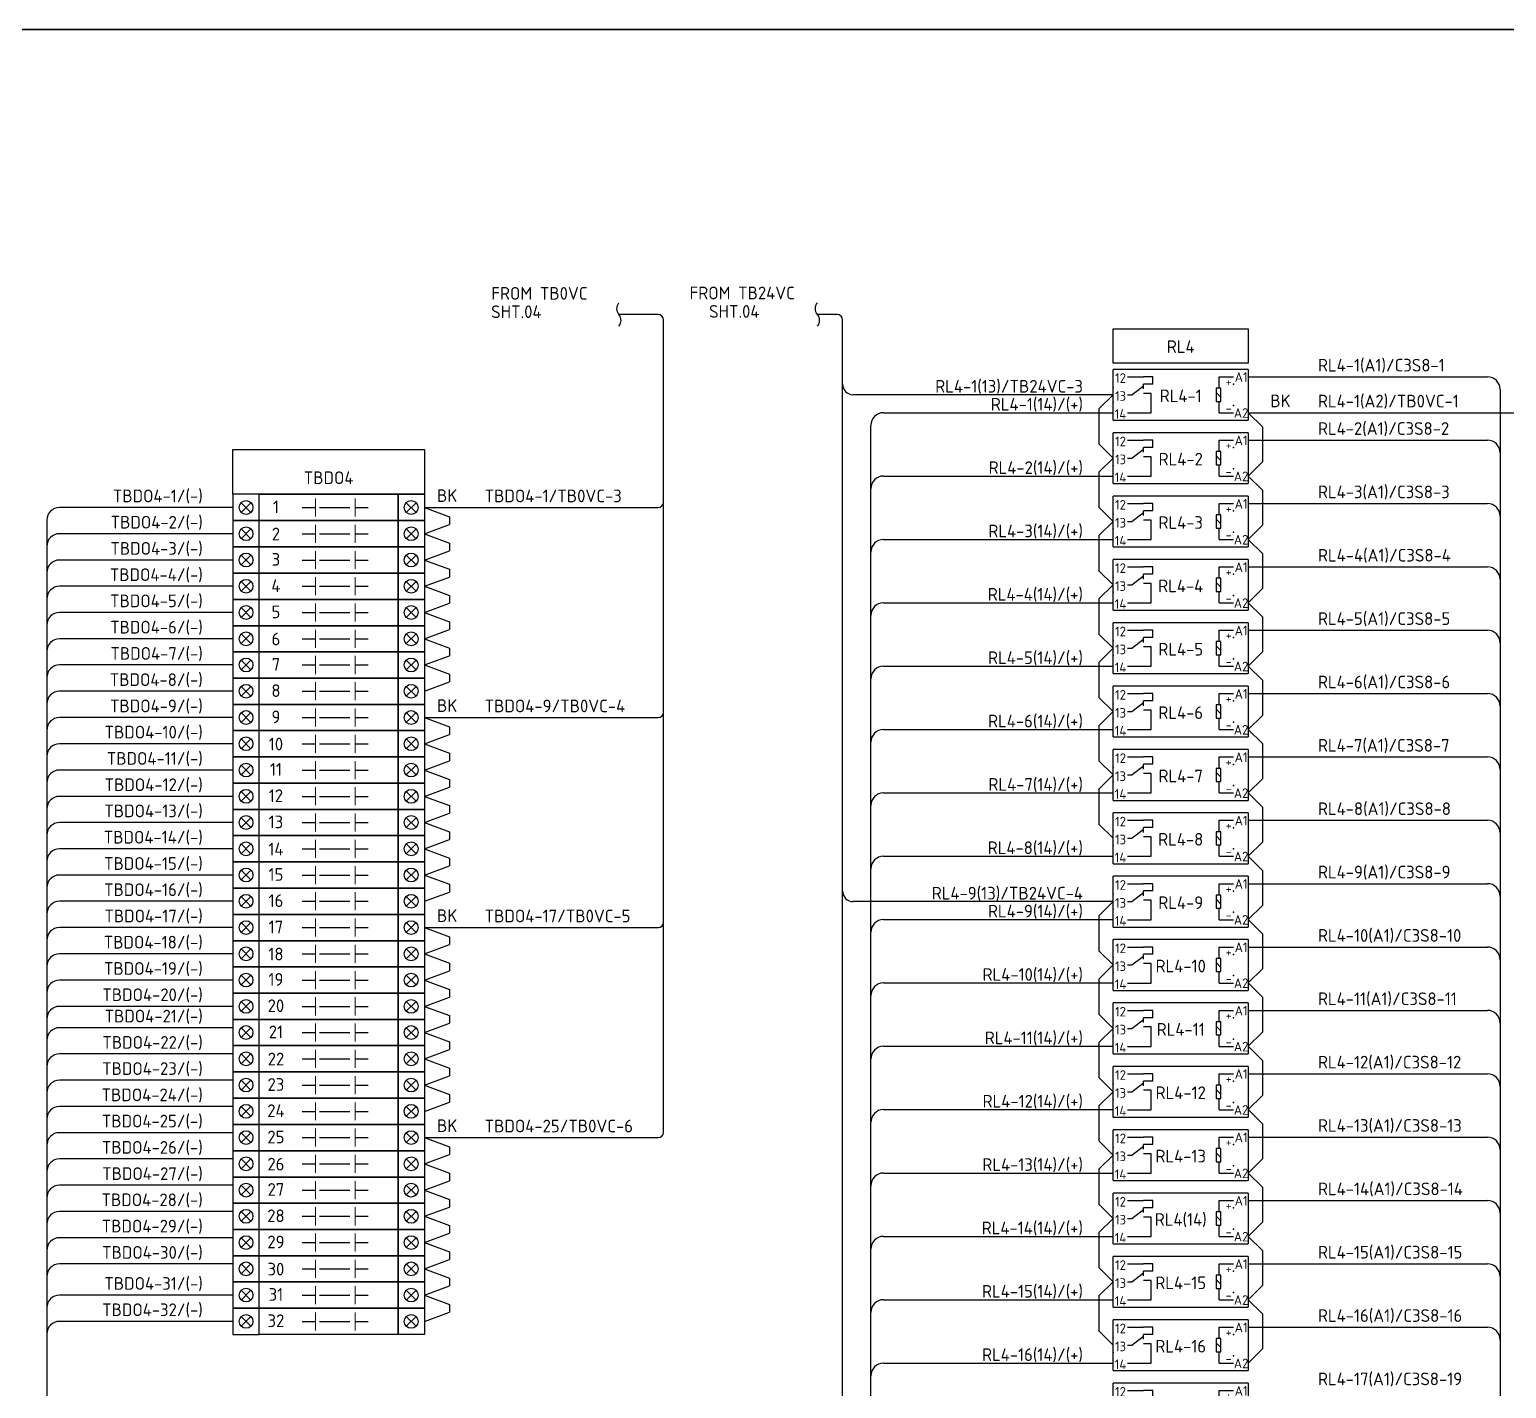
# Model space of a CAD drawing. Header units: inches. Extents: x 579627 to 667544, y 458630 to 507164.
# Drawn here: x 646738 to 648137, y 491325 to 492612 of the extents above; entities that cross this region are included whole.
import ezdxf
from ezdxf.enums import TextEntityAlignment as Align

# ---------------------------------------------------------------- set-up
doc = ezdxf.new("R2010")
doc.units = ezdxf.units.IN
doc.header["$MEASUREMENT"] = 0
doc.layers.add('HELPPOINT', color=7, linetype='Continuous')
doc.layers.add('power', color=7, linetype='Continuous')
doc.styles.add('HTX11', font='O8111901')
doc.styles.add('ISO3098B', font='ISO3098B.shx')

# ---------------------------------------------------------------- blocks, each defined once
blk = doc.blocks.new('TPA')
at = {"layer": 'HELPPOINT', "color": 4, "lineweight": 35}
blk.add_line((562706.8, 505019.3), (567131, 505019.3), dxfattribs=at)
blk.add_line((562706.8, 505019.3), (567131, 505019.3), dxfattribs=at)
at = {"style": 'HTX11'}
for tag, p in [('A', (566704.3, 502037.1)), ('B', (567038.2, 501963.3))]:
    blk.add_attdef(tag, text='', height=16.8, dxfattribs=at).set_placement(p, align=Align.MIDDLE_CENTER)
blk = doc.blocks.new('700RL')
at = {"color": 1}
for p, q in [((625568.7, 491781.9), (625568.7, 491830)), ((625696.8, 491830), (625568.7, 491830)), ((625568.7, 491781.9), (625568.7, 491830)), ((625582.5, 491823), (625597.4, 491823)), ((625606.3, 491823), (625597.4, 491823)), ((625606.3, 491816.1), (625606.3, 491823)), ((625669.2, 491823), (625682.9, 491823)), ((625669.2, 491812.2), (625669.2, 491823)), ((625696.8, 491830), (625696.8, 491781.9)), ((625582.5, 491806), (625586.6, 491806)), ((625586.6, 491806), (625597.4, 491814.5)), ((625606.3, 491816.1), (625597.4, 491816.1)), ((625597.4, 491811.5), (625597.4, 491816.1)), ((625604.9, 491807.3), (625597.4, 491807.3)), ((625604.9, 491788.9), (625604.9, 491807.3)), ((625666.4, 491808.2), (625670.9, 491803.7)), ((625669.2, 491788.9), (625669.2, 491799.7)), ((625568.7, 491781.9), (625696.8, 491781.9)), ((625582.5, 491788.9), (625604.9, 491788.9)), ((625669.2, 491788.9), (625682.9, 491788.9))]:
    blk.add_line(p, q, dxfattribs=at)
blk.add_lwpolyline([(625670.9, 491799.7), (625670.9, 491812.2), (625666.4, 491812.2), (625666.4, 491799.7)], close=True, dxfattribs=at)
for p in [(625568.7, 491813), (625682.9, 491816), (625568.7, 491799), (625682.9, 491795.9)]:
    blk.add_point(p, dxfattribs=at)
at = {"color": 1, "style": 'ISO3098B'}
for s, p in [('12', (625575.8, 491821.8)), ('+', (625678.2, 491818.4)), ('+', (625678.2, 491818.4)), ('A1', (625690, 491822.7)), ('13', (625575.8, 491804.8)), ('14', (625575.8, 491787.8)), ('-', (625678.2, 491793.3)), ('A2', (625690, 491788.7))]:
    blk.add_text(s, height=9.12, dxfattribs=at).set_placement(p, align=Align.MIDDLE)

msp = doc.modelspace()

# ---------------------------------------------------------------- linework, layer by layer
at = {"color": 0}
for p, q in [((647333.7, 492342), (647296.5, 492342)), ((647338.7, 491567.5), (647338.7, 492337)), ((647892.6, 492249), (647906, 492235.6)), ((647892.6, 492249), (648165.1, 492249)), ((647906, 492235.6), (647906, 492202.4)), ((647892.6, 492189), (647906, 492202.4)), ((647892.6, 492189), (647906, 492175.6)), ((647906, 492175.6), (647906, 492142.4)), ((646930.8, 492159.2), (646766.6, 492159.2)), ((646947.9, 492163.8), (646938.6, 492154.6)), ((646938.6, 492163.8), (646947.9, 492154.6)), ((646996.5, 492159.2), (647009, 492159.2)), ((647012.9, 492159.2), (647041.5, 492159.2)), ((647046.5, 492159.2), (647059.1, 492159.2)), ((647095.1, 492163.8), (647104.4, 492154.6)), ((647104.4, 492163.8), (647095.1, 492154.6)), ((647112.2, 492159.2), (647333.7, 492159.2)), ((647112.2, 492159.2), (647136, 492150.4)), ((646754.6, 492147.2), (646754.6, 490574.1)), ((647112.2, 492134.4), (647136, 492143.2)), ((647136, 492150.4), (647136, 492143.2)), ((647892.6, 492129), (647906, 492142.4)), ((646930.8, 492134.4), (646766.6, 492134.4)), ((646947.9, 492139), (646938.6, 492129.7)), ((646938.6, 492139), (646947.9, 492129.7)), ((646996.5, 492134.4), (647009, 492134.4)), ((647012.9, 492134.4), (647041.5, 492134.4)), ((647046.5, 492134.4), (647059.1, 492134.4)), ((647095.1, 492139), (647104.4, 492129.7)), ((647104.4, 492139), (647095.1, 492129.7)), ((647112.2, 492134.4), (647136, 492125.6)), ((647136, 492125.6), (647136, 492118.3)), ((647892.6, 492129), (647906, 492115.6)), ((646947.9, 492114.1), (646938.6, 492104.9)), ((646938.6, 492114.1), (646947.9, 492104.9)), ((647095.1, 492114.1), (647104.4, 492104.9)), ((647104.4, 492114.1), (647095.1, 492104.9)), ((647112.2, 492109.5), (647136, 492118.3)), ((647906, 492115.6), (647906, 492082.4)), ((646930.8, 492109.5), (646766.6, 492109.5)), ((646996.5, 492109.5), (647009, 492109.5)), ((647012.9, 492109.5), (647041.5, 492109.5)), ((647046.5, 492109.5), (647059.1, 492109.5)), ((647112.2, 492109.5), (647136, 492100.7)), ((647136, 492100.7), (647136, 492093.4)), ((646930.8, 492084.6), (646766.6, 492084.6)), ((646947.9, 492089.3), (646938.6, 492080)), ((646938.6, 492089.3), (646947.9, 492080)), ((646996.5, 492084.6), (647009, 492084.6)), ((647012.9, 492084.6), (647041.5, 492084.6)), ((647046.5, 492084.6), (647059.1, 492084.6)), ((647095.1, 492089.3), (647104.4, 492080)), ((647104.4, 492089.3), (647095.1, 492080)), ((647112.2, 492084.6), (647136, 492093.4)), ((647112.2, 492084.6), (647136, 492075.8)), ((647136, 492075.8), (647136, 492068.6)), ((647892.6, 492069), (647906, 492082.4)), ((646930.8, 492059.8), (646766.6, 492059.8)), ((646947.9, 492064.4), (646938.6, 492055.1)), ((646938.6, 492064.4), (646947.9, 492055.1)), ((646996.5, 492059.8), (647009, 492059.8)), ((647012.9, 492059.8), (647041.5, 492059.8)), ((647046.5, 492059.8), (647059.1, 492059.8)), ((647095.1, 492064.4), (647104.4, 492055.1)), ((647104.4, 492064.4), (647095.1, 492055.1)), ((647112.2, 492059.8), (647136, 492068.6)), ((647112.2, 492059.8), (647136, 492051)), ((647892.6, 492069), (647906, 492055.6)), ((647906, 492055.6), (647906, 492022.4)), ((647112.2, 492034.9), (647136, 492043.7)), ((647136, 492051), (647136, 492043.7)), ((646930.8, 492034.9), (646766.6, 492034.9)), ((646947.9, 492039.5), (646938.6, 492030.3)), ((646938.6, 492039.5), (646947.9, 492030.3)), ((646996.5, 492034.9), (647009, 492034.9)), ((647012.9, 492034.9), (647041.5, 492034.9)), ((647046.5, 492034.9), (647059.1, 492034.9)), ((647095.1, 492039.5), (647104.4, 492030.3)), ((647104.4, 492039.5), (647095.1, 492030.3)), ((647112.2, 492034.9), (647136, 492026.1)), ((646947.9, 492014.7), (646938.6, 492005.4)), ((646938.6, 492014.7), (646947.9, 492005.4)), ((647095.1, 492014.7), (647104.4, 492005.4)), ((647104.4, 492014.7), (647095.1, 492005.4)), ((647112.2, 492010.1), (647136, 492018.8)), ((647136, 492026.1), (647136, 492018.8)), ((647892.6, 492009), (647906, 492022.4)), ((646930.8, 492010.1), (646766.6, 492010.1)), ((646996.5, 492010.1), (647009, 492010.1)), ((647012.9, 492010.1), (647041.5, 492010.1)), ((647046.5, 492010.1), (647059.1, 492010.1)), ((647112.2, 492010.1), (647136, 492001.3)), ((647136, 492001.3), (647136, 491994)), ((647892.6, 492009), (647906, 491995.6)), ((646947.9, 491989.8), (646938.6, 491980.6)), ((646938.6, 491989.8), (646947.9, 491980.6)), ((647095.1, 491989.8), (647104.4, 491980.6)), ((647104.4, 491989.8), (647095.1, 491980.6)), ((647112.2, 491985.2), (647136, 491994)), ((647906, 491995.6), (647906, 491962.4)), ((646930.8, 491985.2), (646766.6, 491985.2)), ((646996.5, 491985.2), (647009, 491985.2)), ((647012.9, 491985.2), (647041.5, 491985.2)), ((647046.5, 491985.2), (647059.1, 491985.2)), ((646930.8, 491960.3), (646766.6, 491960.3)), ((646947.9, 491965), (646938.6, 491955.7)), ((646938.6, 491965), (646947.9, 491955.7)), ((646996.5, 491960.3), (647009, 491960.3)), ((647012.9, 491960.3), (647041.5, 491960.3)), ((647046.5, 491960.3), (647059.1, 491960.3)), ((647095.1, 491965), (647104.4, 491955.7)), ((647104.4, 491965), (647095.1, 491955.7)), ((647112.2, 491960.3), (647136, 491951.5)), ((647112.2, 491960.3), (647333.7, 491960.3)), ((647892.6, 491949), (647906, 491962.4)), ((647112.2, 491935.5), (647136, 491944.3)), ((647136, 491951.5), (647136, 491944.3)), ((647892.6, 491949), (647906, 491935.6)), ((646930.8, 491935.5), (646766.6, 491935.5)), ((646947.9, 491940.1), (646938.6, 491930.8)), ((646938.6, 491940.1), (646947.9, 491930.8)), ((646996.5, 491935.5), (647009, 491935.5)), ((647012.9, 491935.5), (647041.5, 491935.5)), ((647046.5, 491935.5), (647059.1, 491935.5)), ((647095.1, 491940.1), (647104.4, 491930.8)), ((647104.4, 491940.1), (647095.1, 491930.8)), ((647112.2, 491935.5), (647136, 491926.7)), ((647906, 491935.6), (647906, 491902.4)), ((647112.2, 491910.6), (647136, 491919.4)), ((647136, 491926.7), (647136, 491919.4)), ((646930.8, 491910.6), (646766.6, 491910.6)), ((646947.9, 491915.2), (646938.6, 491906)), ((646938.6, 491915.2), (646947.9, 491906)), ((646996.5, 491910.6), (647009, 491910.6)), ((647012.9, 491910.6), (647041.5, 491910.6)), ((647046.5, 491910.6), (647059.1, 491910.6)), ((647095.1, 491915.2), (647104.4, 491906)), ((647104.4, 491915.2), (647095.1, 491906)), ((647112.2, 491910.6), (647136, 491901.8)), ((647136, 491901.8), (647136, 491894.5)), ((647892.6, 491889), (647906, 491902.4)), ((646947.9, 491890.4), (646938.6, 491881.1)), ((646938.6, 491890.4), (646947.9, 491881.1)), ((647095.1, 491890.4), (647104.4, 491881.1)), ((647104.4, 491890.4), (647095.1, 491881.1)), ((647112.2, 491885.7), (647136, 491894.5)), ((647892.6, 491889), (647906, 491875.6)), ((646930.8, 491885.7), (646766.6, 491885.7)), ((646996.5, 491885.7), (647009, 491885.7)), ((647012.9, 491885.7), (647041.5, 491885.7)), ((647046.5, 491885.7), (647059.1, 491885.7)), ((647112.2, 491885.7), (647136, 491877)), ((647136, 491877), (647136, 491869.7)), ((647906, 491875.6), (647906, 491842.4)), ((646930.8, 491860.9), (646766.6, 491860.9)), ((646947.9, 491865.5), (646938.6, 491856.3)), ((646938.6, 491865.5), (646947.9, 491856.3)), ((646996.5, 491860.9), (647009, 491860.9)), ((647012.9, 491860.9), (647041.5, 491860.9)), ((647046.5, 491860.9), (647059.1, 491860.9)), ((647095.1, 491865.5), (647104.4, 491856.3)), ((647104.4, 491865.5), (647095.1, 491856.3)), ((647112.2, 491860.9), (647136, 491869.7)), ((647112.2, 491860.9), (647136, 491852.1)), ((647136, 491852.1), (647136, 491844.8)), ((646930.8, 491836), (646766.6, 491836)), ((646947.9, 491840.6), (646938.6, 491831.4)), ((646938.6, 491840.6), (646947.9, 491831.4)), ((646996.5, 491836), (647009, 491836)), ((647012.9, 491836), (647041.5, 491836)), ((647046.5, 491836), (647059.1, 491836)), ((647095.1, 491840.6), (647104.4, 491831.4)), ((647104.4, 491840.6), (647095.1, 491831.4)), ((647112.2, 491836), (647136, 491844.8)), ((647112.2, 491836), (647136, 491827.2)), ((647892.6, 491829), (647906, 491842.4)), ((647112.2, 491811.2), (647136, 491819.9)), ((647136, 491827.2), (647136, 491819.9)), ((647892.6, 491829), (647906, 491815.6)), ((646930.8, 491811.2), (646766.6, 491811.2)), ((646947.9, 491815.8), (646938.6, 491806.5)), ((646938.6, 491815.8), (646947.9, 491806.5)), ((646996.5, 491811.2), (647009, 491811.2)), ((647012.9, 491811.2), (647041.5, 491811.2)), ((647046.5, 491811.2), (647059.1, 491811.2)), ((647095.1, 491815.8), (647104.4, 491806.5)), ((647104.4, 491815.8), (647095.1, 491806.5)), ((647112.2, 491811.2), (647136, 491802.4)), ((647906, 491815.6), (647906, 491782.4)), ((646947.9, 491790.9), (646938.6, 491781.7)), ((646938.6, 491790.9), (646947.9, 491781.7)), ((647095.1, 491790.9), (647104.4, 491781.7)), ((647104.4, 491790.9), (647095.1, 491781.7)), ((647112.2, 491786.3), (647136, 491795.1)), ((647136, 491802.4), (647136, 491795.1)), ((646930.8, 491786.3), (646766.6, 491786.3)), ((646996.5, 491786.3), (647009, 491786.3)), ((647012.9, 491786.3), (647041.5, 491786.3)), ((647046.5, 491786.3), (647059.1, 491786.3)), ((647892.6, 491769), (647906, 491782.4)), ((646947.9, 491766.1), (646938.6, 491756.8)), ((646938.6, 491766.1), (646947.9, 491756.8)), ((647095.1, 491766.1), (647104.4, 491756.8)), ((647104.4, 491766.1), (647095.1, 491756.8)), ((647892.6, 491769), (647906, 491755.6)), ((646930.8, 491761.4), (646766.6, 491761.4)), ((646996.5, 491761.4), (647009, 491761.4)), ((647012.9, 491761.4), (647041.5, 491761.4)), ((647046.5, 491761.4), (647059.1, 491761.4)), ((647112.2, 491761.4), (647136, 491752.6)), ((647112.2, 491761.4), (647333.7, 491761.4)), ((647136, 491752.6), (647136, 491745.4)), ((647906, 491755.6), (647906, 491722.4)), ((646930.8, 491736.6), (646766.6, 491736.6)), ((646947.9, 491741.2), (646938.6, 491731.9)), ((646938.6, 491741.2), (646947.9, 491731.9)), ((646996.5, 491736.6), (647009, 491736.6)), ((647012.9, 491736.6), (647041.5, 491736.6)), ((647046.5, 491736.6), (647059.1, 491736.6)), ((647095.1, 491741.2), (647104.4, 491731.9)), ((647104.4, 491741.2), (647095.1, 491731.9)), ((647112.2, 491736.6), (647136, 491745.4)), ((647112.2, 491736.6), (647136, 491727.8)), ((647112.2, 491711.7), (647136, 491720.5)), ((647136, 491727.8), (647136, 491720.5)), ((647892.6, 491709), (647906, 491722.4)), ((646930.8, 491711.7), (646766.6, 491711.7)), ((646947.9, 491716.3), (646938.6, 491707.1)), ((646938.6, 491716.3), (646947.9, 491707.1)), ((646996.5, 491711.7), (647009, 491711.7)), ((647012.9, 491711.7), (647041.5, 491711.7)), ((647046.5, 491711.7), (647059.1, 491711.7)), ((647095.1, 491716.3), (647104.4, 491707.1)), ((647104.4, 491716.3), (647095.1, 491707.1)), ((647112.2, 491711.7), (647136, 491702.9)), ((647892.6, 491709), (647906, 491695.6)), ((647112.2, 491686.8), (647136, 491695.6)), ((647136, 491702.9), (647136, 491695.6)), ((647906, 491695.6), (647906, 491662.4)), ((646930.8, 491686.8), (646766.6, 491686.8)), ((646947.9, 491691.5), (646938.6, 491682.2)), ((646938.6, 491691.5), (646947.9, 491682.2)), ((646996.5, 491686.8), (647009, 491686.8)), ((647012.9, 491686.8), (647041.5, 491686.8)), ((647046.5, 491686.8), (647059.1, 491686.8)), ((647095.1, 491691.5), (647104.4, 491682.2)), ((647104.4, 491691.5), (647095.1, 491682.2)), ((647112.2, 491686.8), (647136, 491678.1)), ((647136, 491678.1), (647136, 491670.8)), ((646930.8, 491666.6), (646766.6, 491666.6)), ((646947.9, 491666.6), (646938.6, 491657.4)), ((646938.6, 491666.6), (646947.9, 491657.4)), ((647095.1, 491666.6), (647104.4, 491657.4)), ((647104.4, 491666.6), (647095.1, 491657.4)), ((647112.2, 491662), (647136, 491670.8)), ((646996.5, 491662), (647009, 491662)), ((647012.9, 491662), (647041.5, 491662)), ((647046.5, 491662), (647059.1, 491662)), ((647112.2, 491662), (647136, 491653.2)), ((647136, 491653.2), (647136, 491645.9)), ((647892.6, 491649), (647906, 491662.4)), ((646930.8, 491641.8), (646766.6, 491641.8)), ((646947.9, 491641.8), (646938.6, 491632.5)), ((646938.6, 491641.8), (646947.9, 491632.5)), ((646996.5, 491637.1), (647009, 491637.1)), ((647012.9, 491637.1), (647041.5, 491637.1)), ((647046.5, 491637.1), (647059.1, 491637.1)), ((647095.1, 491641.8), (647104.4, 491632.5)), ((647104.4, 491641.8), (647095.1, 491632.5)), ((647112.2, 491637.1), (647136, 491645.9)), ((647112.2, 491637.1), (647136, 491628.3)), ((647892.6, 491649), (647906, 491635.6)), ((647136, 491628.3), (647136, 491621.1)), ((647906, 491635.6), (647906, 491602.4)), ((646930.8, 491616.9), (646766.6, 491616.9)), ((646947.9, 491616.9), (646938.6, 491607.6)), ((646938.6, 491616.9), (646947.9, 491607.6)), ((646996.5, 491612.3), (647009, 491612.3)), ((647012.9, 491612.3), (647041.5, 491612.3)), ((647046.5, 491612.3), (647059.1, 491612.3)), ((647095.1, 491616.9), (647104.4, 491607.6)), ((647104.4, 491616.9), (647095.1, 491607.6)), ((647112.2, 491612.3), (647136, 491621.1)), ((647112.2, 491612.3), (647136, 491603.5)), ((647112.2, 491587.4), (647136, 491596.2)), ((647136, 491603.5), (647136, 491596.2)), ((647892.6, 491589), (647906, 491602.4)), ((646930.8, 491592), (646766.6, 491592)), ((646947.9, 491592), (646938.6, 491582.8)), ((646938.6, 491592), (646947.9, 491582.8)), ((646996.5, 491587.4), (647009, 491587.4)), ((647012.9, 491587.4), (647041.5, 491587.4)), ((647046.5, 491587.4), (647059.1, 491587.4)), ((647095.1, 491592), (647104.4, 491582.8)), ((647104.4, 491592), (647095.1, 491582.8)), ((647892.6, 491589), (647906, 491575.6)), ((646930.8, 491567.2), (646766.6, 491567.2)), ((646947.9, 491567.2), (646938.6, 491557.9)), ((646938.6, 491567.2), (646947.9, 491557.9)), ((647095.1, 491567.2), (647104.4, 491557.9)), ((647104.4, 491567.2), (647095.1, 491557.9)), ((647906, 491575.6), (647906, 491542.4)), ((646996.5, 491562.5), (647009, 491562.5)), ((647012.9, 491562.5), (647041.5, 491562.5)), ((647046.5, 491562.5), (647059.1, 491562.5)), ((647112.2, 491562.5), (647136, 491553.8)), ((647112.2, 491562.5), (647333.7, 491562.5)), ((647136, 491553.8), (647136, 491546.5)), ((646930.8, 491542.3), (646766.6, 491542.3)), ((646947.9, 491542.3), (646938.6, 491533.1)), ((646938.6, 491542.3), (646947.9, 491533.1)), ((647095.1, 491542.3), (647104.4, 491533.1)), ((647104.4, 491542.3), (647095.1, 491533.1)), ((647112.2, 491537.7), (647136, 491546.5)), ((647892.6, 491529), (647906, 491542.4)), ((646996.5, 491537.7), (647009, 491537.7)), ((647012.9, 491537.7), (647041.5, 491537.7)), ((647046.5, 491537.7), (647059.1, 491537.7)), ((647112.2, 491537.7), (647136, 491528.9)), ((647136, 491528.9), (647136, 491521.6)), ((647892.6, 491529), (647906, 491515.6)), ((646930.8, 491517.4), (646766.6, 491517.4)), ((646947.9, 491517.4), (646938.6, 491508.2)), ((646938.6, 491517.4), (646947.9, 491508.2)), ((646996.5, 491512.8), (647009, 491512.8)), ((647012.9, 491512.8), (647041.5, 491512.8)), ((647046.5, 491512.8), (647059.1, 491512.8)), ((647095.1, 491517.4), (647104.4, 491508.2)), ((647104.4, 491517.4), (647095.1, 491508.2)), ((647112.2, 491512.8), (647136, 491521.6)), ((647112.2, 491512.8), (647136, 491504)), ((647906, 491515.6), (647906, 491482.4)), ((647112.2, 491488), (647136, 491496.7)), ((647136, 491504), (647136, 491496.7)), ((646930.8, 491492.6), (646766.6, 491492.6)), ((646947.9, 491492.6), (646938.6, 491483.3)), ((646938.6, 491492.6), (646947.9, 491483.3)), ((646996.5, 491488), (647009, 491488)), ((647012.9, 491488), (647041.5, 491488)), ((647046.5, 491488), (647059.1, 491488)), ((647095.1, 491492.6), (647104.4, 491483.3)), ((647104.4, 491492.6), (647095.1, 491483.3)), ((647112.2, 491488), (647136, 491479.2)), ((647892.6, 491469), (647906, 491482.4)), ((647112.2, 491463.1), (647136, 491471.9)), ((647136, 491479.2), (647136, 491471.9)), ((647892.6, 491469), (647906, 491455.6)), ((646930.8, 491467.7), (646766.6, 491467.7)), ((646947.9, 491467.7), (646938.6, 491458.5)), ((646938.6, 491467.7), (646947.9, 491458.5)), ((646996.5, 491463.1), (647009, 491463.1)), ((647012.9, 491463.1), (647041.5, 491463.1)), ((647046.5, 491463.1), (647059.1, 491463.1)), ((647095.1, 491467.7), (647104.4, 491458.5)), ((647104.4, 491467.7), (647095.1, 491458.5)), ((647112.2, 491463.1), (647136, 491454.3)), ((647136, 491454.3), (647136, 491447)), ((647906, 491455.6), (647906, 491422.4)), ((646930.8, 491442.9), (646766.6, 491442.9)), ((646947.9, 491442.9), (646938.6, 491433.6)), ((646938.6, 491442.9), (646947.9, 491433.6)), ((647095.1, 491442.9), (647104.4, 491433.6)), ((647104.4, 491442.9), (647095.1, 491433.6)), ((647112.2, 491438.2), (647136, 491447)), ((646996.5, 491438.2), (647009, 491438.2)), ((647012.9, 491438.2), (647041.5, 491438.2)), ((647046.5, 491438.2), (647059.1, 491438.2)), ((647112.2, 491438.2), (647136, 491429.4)), ((647136, 491429.4), (647136, 491422.2)), ((646930.8, 491413.4), (646766.6, 491413.4)), ((646947.9, 491418), (646938.6, 491408.7)), ((646938.6, 491418), (646947.9, 491408.7)), ((646996.5, 491413.4), (647009, 491413.4)), ((647012.9, 491413.4), (647041.5, 491413.4)), ((647046.5, 491413.4), (647059.1, 491413.4)), ((647095.1, 491418), (647104.4, 491408.7)), ((647104.4, 491418), (647095.1, 491408.7)), ((647112.2, 491413.4), (647136, 491422.2)), ((647112.2, 491413.4), (647136, 491404.6)), ((647892.6, 491409), (647906, 491422.4)), ((647136, 491404.6), (647136, 491397.3)), ((647892.6, 491409), (647906, 491395.6)), ((646930.8, 491388.5), (646766.6, 491388.5)), ((646947.9, 491393.1), (646938.6, 491383.9)), ((646938.6, 491393.1), (646947.9, 491383.9)), ((646996.5, 491388.5), (647009, 491388.5)), ((647012.9, 491388.5), (647041.5, 491388.5)), ((647046.5, 491388.5), (647059.1, 491388.5)), ((647095.1, 491393.1), (647104.4, 491383.9)), ((647104.4, 491393.1), (647095.1, 491383.9)), ((647112.2, 491388.5), (647136, 491397.3)), ((647906, 491395.6), (647906, 491362.4)), ((647892.6, 491349), (647906, 491362.4))]:
    msp.add_line(p, q, dxfattribs=at)
at = {"color": 1}
for p, q in [((647503.3, 492342), (647484.6, 492342)), ((647508.3, 492276), (647508.3, 492337)), ((647508.3, 490836), (647508.3, 492337)), ((647764.6, 492266), (647518.3, 492266)), ((647764.6, 492266), (647751.1, 492252.6)), ((647751.1, 492252.6), (647751.1, 492219.4)), ((647764.6, 492206), (647751.1, 492219.4)), ((647764.6, 492206), (647751.1, 492192.6)), ((647751.1, 492192.6), (647751.1, 492159.4)), ((647764.6, 492146), (647751.1, 492159.4)), ((647764.6, 492146), (647751.1, 492132.6)), ((647751.1, 492132.6), (647751.1, 492099.4)), ((647764.6, 492086), (647751.1, 492099.4)), ((647764.6, 492086), (647751.1, 492072.6)), ((647751.1, 492072.6), (647751.1, 492039.4)), ((647764.6, 492026), (647751.1, 492039.4)), ((647764.6, 492026), (647751.1, 492012.6)), ((647751.1, 492012.6), (647751.1, 491979.4)), ((647764.6, 491966), (647751.1, 491979.4)), ((647764.6, 491966), (647751.1, 491952.6)), ((647751.1, 491952.6), (647751.1, 491919.4)), ((647764.6, 491906), (647751.1, 491919.4)), ((647764.6, 491906), (647751.1, 491892.6)), ((647751.1, 491892.6), (647751.1, 491859.4)), ((647764.6, 491846), (647751.1, 491859.4)), ((647764.6, 491786), (647518.3, 491786)), ((647764.6, 491786), (647751.1, 491772.6)), ((647751.1, 491772.6), (647751.1, 491739.4)), ((647764.6, 491726), (647751.1, 491739.4)), ((647764.6, 491726), (647751.1, 491712.6)), ((647751.1, 491712.6), (647751.1, 491679.4)), ((647764.6, 491666), (647751.1, 491679.4)), ((647764.6, 491666), (647751.1, 491652.6)), ((647751.1, 491652.6), (647751.1, 491619.4)), ((647764.6, 491606), (647751.1, 491619.4)), ((647764.6, 491606), (647751.1, 491592.6)), ((647751.1, 491592.6), (647751.1, 491559.4)), ((647764.6, 491546), (647751.1, 491559.4)), ((647764.6, 491546), (647751.1, 491532.6)), ((647751.1, 491532.6), (647751.1, 491499.4)), ((647764.6, 491486), (647751.1, 491499.4)), ((647764.6, 491486), (647751.1, 491472.6)), ((647751.1, 491472.6), (647751.1, 491439.4)), ((647764.6, 491426), (647751.1, 491439.4)), ((647764.6, 491426), (647751.1, 491412.6)), ((647751.1, 491412.6), (647751.1, 491379.4)), ((647764.6, 491366), (647751.1, 491379.4))]:
    msp.add_line(p, q, dxfattribs=at)
at = {"color": 4}
for p, q in [((647892.6, 492283), (648119.1, 492283)), ((648131.1, 492271), (648131.1, 490282.1)), ((647547.1, 492249), (647764.6, 492249)), ((647535.1, 490282.1), (647535.1, 492237)), ((647892.6, 492223), (648119.1, 492223)), ((647547.1, 492189), (647764.6, 492189)), ((647892.6, 492163), (648119.1, 492163)), ((647547.1, 492129), (647764.6, 492129)), ((647892.6, 492103), (648119.1, 492103)), ((647547.1, 492069), (647764.6, 492069)), ((647892.6, 492043), (648119.1, 492043)), ((647547.1, 492009), (647764.6, 492009)), ((647892.6, 491983), (648119.1, 491983)), ((647547.1, 491949), (647764.6, 491949)), ((647892.6, 491923), (648119.1, 491923)), ((647547.1, 491889), (647764.6, 491889)), ((647892.6, 491863), (648119.1, 491863)), ((647547.1, 491829), (647764.6, 491829)), ((647892.6, 491803), (648119.1, 491803)), ((647547.1, 491769), (647764.6, 491769)), ((647892.6, 491743), (648119.1, 491743)), ((647547.1, 491709), (647764.6, 491709)), ((647892.6, 491683), (648119.1, 491683)), ((647547.1, 491649), (647764.6, 491649)), ((647892.6, 491623), (648119.1, 491623)), ((647547.1, 491589), (647764.6, 491589)), ((647892.6, 491563), (648119.1, 491563)), ((647547.1, 491529), (647764.6, 491529)), ((647892.6, 491503), (648119.1, 491503)), ((647547.1, 491469), (647764.6, 491469)), ((647892.6, 491443), (648119.1, 491443)), ((647547.1, 491409), (647764.6, 491409)), ((647892.6, 491383), (648119.1, 491383)), ((647547.1, 491349), (647764.6, 491349))]:
    msp.add_line(p, q, dxfattribs=at)
at = {"color": 0, "lineweight": 9}
for p, q in [((647009, 492150.7), (647009, 492167.8)), ((647046.5, 492150.7), (647046.5, 492167.8)), ((647009, 492125.8), (647009, 492142.9)), ((647046.5, 492125.8), (647046.5, 492142.9)), ((647009, 492101), (647009, 492118)), ((647046.5, 492101), (647046.5, 492118)), ((647009, 492076.1), (647009, 492093.2)), ((647046.5, 492076.1), (647046.5, 492093.2)), ((647009, 492051.2), (647009, 492068.3)), ((647046.5, 492051.2), (647046.5, 492068.3)), ((647009, 492026.4), (647009, 492043.4)), ((647046.5, 492026.4), (647046.5, 492043.4)), ((647009, 492001.5), (647009, 492018.6)), ((647046.5, 492001.5), (647046.5, 492018.6)), ((647009, 491976.7), (647009, 491993.7)), ((647046.5, 491976.7), (647046.5, 491993.7)), ((647009, 491951.8), (647009, 491968.9)), ((647046.5, 491951.8), (647046.5, 491968.9)), ((647009, 491926.9), (647009, 491944)), ((647046.5, 491926.9), (647046.5, 491944)), ((647009, 491902.1), (647009, 491919.1)), ((647046.5, 491902.1), (647046.5, 491919.1)), ((647009, 491877.2), (647009, 491894.3)), ((647046.5, 491877.2), (647046.5, 491894.3)), ((647009, 491852.3), (647009, 491869.4)), ((647046.5, 491852.3), (647046.5, 491869.4)), ((647009, 491827.5), (647009, 491844.6)), ((647046.5, 491827.5), (647046.5, 491844.6)), ((647009, 491802.6), (647009, 491819.7)), ((647046.5, 491802.6), (647046.5, 491819.7)), ((647009, 491777.8), (647009, 491794.8)), ((647046.5, 491777.8), (647046.5, 491794.8)), ((647009, 491752.9), (647009, 491770)), ((647046.5, 491752.9), (647046.5, 491770)), ((647009, 491728), (647009, 491745.1)), ((647046.5, 491728), (647046.5, 491745.1)), ((647009, 491703.2), (647009, 491720.2)), ((647046.5, 491703.2), (647046.5, 491720.2)), ((647009, 491678.3), (647009, 491695.4)), ((647046.5, 491678.3), (647046.5, 491695.4)), ((647009, 491653.5), (647009, 491670.5)), ((647046.5, 491653.5), (647046.5, 491670.5)), ((647009, 491628.6), (647009, 491645.7)), ((647046.5, 491628.6), (647046.5, 491645.7)), ((647009, 491603.7), (647009, 491620.8)), ((647046.5, 491603.7), (647046.5, 491620.8)), ((647009, 491578.9), (647009, 491595.9)), ((647046.5, 491578.9), (647046.5, 491595.9)), ((647009, 491554), (647009, 491571.1)), ((647046.5, 491554), (647046.5, 491571.1)), ((647009, 491529.1), (647009, 491546.2)), ((647046.5, 491529.1), (647046.5, 491546.2)), ((647009, 491504.3), (647009, 491521.3)), ((647046.5, 491504.3), (647046.5, 491521.3)), ((647009, 491479.4), (647009, 491496.5)), ((647046.5, 491479.4), (647046.5, 491496.5)), ((647009, 491454.6), (647009, 491471.6)), ((647046.5, 491454.6), (647046.5, 491471.6)), ((647009, 491429.7), (647009, 491446.8)), ((647046.5, 491429.7), (647046.5, 491446.8)), ((647009, 491404.8), (647009, 491421.9)), ((647046.5, 491404.8), (647046.5, 491421.9)), ((647009, 491380), (647009, 491397)), ((647046.5, 491380), (647046.5, 491397))]:
    msp.add_line(p, q, dxfattribs=at)
at = {"color": 0}
msp.add_lwpolyline([(647296.5, 492330.9, 0.351), (647296.5, 492342, -0.351), (647296.5, 492353.1, 2.081666)], format="xyb", dxfattribs=at)
at = {"color": 1}
msp.add_lwpolyline([(647484.6, 492330.9, 0.351), (647484.6, 492342, -0.351), (647484.6, 492353.1, 2.081666)], format="xyb", dxfattribs=at)
at = {"color": 2}
msp.add_lwpolyline([(647764.6, 492328.5), (647892.6, 492328.5), (647892.6, 492295.8), (647764.6, 492295.8)], close=True, dxfattribs=at)
at = {"color": 4}
msp.add_lwpolyline([(646930.8, 492214.1), (647112.2, 492214.1), (647112.2, 492171.7), (646930.8, 492171.7)], close=True, dxfattribs=at)
at = {"color": 0}
for points in [[(646955.7, 492171.7), (646930.8, 492171.7), (646930.8, 492146.8), (646955.7, 492146.8)], [(646955.7, 492171.7), (647087.3, 492171.7), (647087.3, 492146.8), (646955.7, 492146.8)], [(647087.3, 492171.7), (647112.2, 492171.7), (647112.2, 492146.8), (647087.3, 492146.8)], [(646955.7, 492146.8), (646930.8, 492146.8), (646930.8, 492121.9), (646955.7, 492121.9)], [(646955.7, 492146.8), (647087.3, 492146.8), (647087.3, 492121.9), (646955.7, 492121.9)], [(647087.3, 492146.8), (647112.2, 492146.8), (647112.2, 492121.9), (647087.3, 492121.9)], [(646955.7, 492121.9), (646930.8, 492121.9), (646930.8, 492097.1), (646955.7, 492097.1)], [(646955.7, 492121.9), (647087.3, 492121.9), (647087.3, 492097.1), (646955.7, 492097.1)], [(647087.3, 492121.9), (647112.2, 492121.9), (647112.2, 492097.1), (647087.3, 492097.1)], [(646955.7, 492097.1), (646930.8, 492097.1), (646930.8, 492072.2), (646955.7, 492072.2)], [(646955.7, 492097.1), (647087.3, 492097.1), (647087.3, 492072.2), (646955.7, 492072.2)], [(647087.3, 492097.1), (647112.2, 492097.1), (647112.2, 492072.2), (647087.3, 492072.2)], [(646955.7, 492072.2), (646930.8, 492072.2), (646930.8, 492047.3), (646955.7, 492047.3)], [(646955.7, 492072.2), (647087.3, 492072.2), (647087.3, 492047.3), (646955.7, 492047.3)], [(647087.3, 492072.2), (647112.2, 492072.2), (647112.2, 492047.3), (647087.3, 492047.3)], [(646955.7, 492047.3), (646930.8, 492047.3), (646930.8, 492022.5), (646955.7, 492022.5)], [(646955.7, 492047.3), (647087.3, 492047.3), (647087.3, 492022.5), (646955.7, 492022.5)], [(647087.3, 492047.3), (647112.2, 492047.3), (647112.2, 492022.5), (647087.3, 492022.5)], [(646955.7, 492022.5), (646930.8, 492022.5), (646930.8, 491997.6), (646955.7, 491997.6)], [(646955.7, 492022.5), (647087.3, 492022.5), (647087.3, 491997.6), (646955.7, 491997.6)], [(647087.3, 492022.5), (647112.2, 492022.5), (647112.2, 491997.6), (647087.3, 491997.6)], [(646955.7, 491997.6), (646930.8, 491997.6), (646930.8, 491972.8), (646955.7, 491972.8)], [(646955.7, 491997.6), (647087.3, 491997.6), (647087.3, 491972.8), (646955.7, 491972.8)], [(647087.3, 491997.6), (647112.2, 491997.6), (647112.2, 491972.8), (647087.3, 491972.8)], [(646955.7, 491972.8), (646930.8, 491972.8), (646930.8, 491947.9), (646955.7, 491947.9)], [(646955.7, 491972.8), (647087.3, 491972.8), (647087.3, 491947.9), (646955.7, 491947.9)], [(647087.3, 491972.8), (647112.2, 491972.8), (647112.2, 491947.9), (647087.3, 491947.9)], [(646955.7, 491947.9), (646930.8, 491947.9), (646930.8, 491923), (646955.7, 491923)], [(646955.7, 491947.9), (647087.3, 491947.9), (647087.3, 491923), (646955.7, 491923)], [(647087.3, 491947.9), (647112.2, 491947.9), (647112.2, 491923), (647087.3, 491923)], [(646955.7, 491923), (646930.8, 491923), (646930.8, 491898.2), (646955.7, 491898.2)], [(646955.7, 491923), (647087.3, 491923), (647087.3, 491898.2), (646955.7, 491898.2)], [(647087.3, 491923), (647112.2, 491923), (647112.2, 491898.2), (647087.3, 491898.2)], [(646955.7, 491898.2), (646930.8, 491898.2), (646930.8, 491873.3), (646955.7, 491873.3)], [(646955.7, 491898.2), (647087.3, 491898.2), (647087.3, 491873.3), (646955.7, 491873.3)], [(647087.3, 491898.2), (647112.2, 491898.2), (647112.2, 491873.3), (647087.3, 491873.3)], [(646955.7, 491873.3), (646930.8, 491873.3), (646930.8, 491848.5), (646955.7, 491848.5)], [(646955.7, 491873.3), (647087.3, 491873.3), (647087.3, 491848.5), (646955.7, 491848.5)], [(647087.3, 491873.3), (647112.2, 491873.3), (647112.2, 491848.5), (647087.3, 491848.5)], [(646955.7, 491848.5), (646930.8, 491848.5), (646930.8, 491823.6), (646955.7, 491823.6)], [(646955.7, 491848.5), (647087.3, 491848.5), (647087.3, 491823.6), (646955.7, 491823.6)], [(647087.3, 491848.5), (647112.2, 491848.5), (647112.2, 491823.6), (647087.3, 491823.6)], [(646955.7, 491823.6), (646930.8, 491823.6), (646930.8, 491798.7), (646955.7, 491798.7)], [(646955.7, 491823.6), (647087.3, 491823.6), (647087.3, 491798.7), (646955.7, 491798.7)], [(647087.3, 491823.6), (647112.2, 491823.6), (647112.2, 491798.7), (647087.3, 491798.7)], [(646955.7, 491798.7), (646930.8, 491798.7), (646930.8, 491773.9), (646955.7, 491773.9)], [(646955.7, 491798.7), (647087.3, 491798.7), (647087.3, 491773.9), (646955.7, 491773.9)], [(647087.3, 491798.7), (647112.2, 491798.7), (647112.2, 491773.9), (647087.3, 491773.9)], [(646955.7, 491773.9), (646930.8, 491773.9), (646930.8, 491749), (646955.7, 491749)], [(646955.7, 491773.9), (647087.3, 491773.9), (647087.3, 491749), (646955.7, 491749)], [(647087.3, 491773.9), (647112.2, 491773.9), (647112.2, 491749), (647087.3, 491749)], [(646955.7, 491749), (646930.8, 491749), (646930.8, 491724.1), (646955.7, 491724.1)], [(646955.7, 491749), (647087.3, 491749), (647087.3, 491724.1), (646955.7, 491724.1)], [(647087.3, 491749), (647112.2, 491749), (647112.2, 491724.1), (647087.3, 491724.1)], [(646955.7, 491724.1), (646930.8, 491724.1), (646930.8, 491699.3), (646955.7, 491699.3)], [(646955.7, 491724.1), (647087.3, 491724.1), (647087.3, 491699.3), (646955.7, 491699.3)], [(647087.3, 491724.1), (647112.2, 491724.1), (647112.2, 491699.3), (647087.3, 491699.3)], [(646955.7, 491699.3), (646930.8, 491699.3), (646930.8, 491674.4), (646955.7, 491674.4)], [(646955.7, 491699.3), (647087.3, 491699.3), (647087.3, 491674.4), (646955.7, 491674.4)], [(647087.3, 491699.3), (647112.2, 491699.3), (647112.2, 491674.4), (647087.3, 491674.4)], [(646955.7, 491674.4), (646930.8, 491674.4), (646930.8, 491649.6), (646955.7, 491649.6)], [(646955.7, 491674.4), (647087.3, 491674.4), (647087.3, 491649.6), (646955.7, 491649.6)], [(647087.3, 491674.4), (647112.2, 491674.4), (647112.2, 491649.6), (647087.3, 491649.6)], [(646955.7, 491649.6), (646930.8, 491649.6), (646930.8, 491624.7), (646955.7, 491624.7)], [(646955.7, 491649.6), (647087.3, 491649.6), (647087.3, 491624.7), (646955.7, 491624.7)], [(647087.3, 491649.6), (647112.2, 491649.6), (647112.2, 491624.7), (647087.3, 491624.7)], [(646955.7, 491624.7), (646930.8, 491624.7), (646930.8, 491599.8), (646955.7, 491599.8)], [(646955.7, 491624.7), (647087.3, 491624.7), (647087.3, 491599.8), (646955.7, 491599.8)], [(647087.3, 491624.7), (647112.2, 491624.7), (647112.2, 491599.8), (647087.3, 491599.8)], [(646955.7, 491599.8), (646930.8, 491599.8), (646930.8, 491575), (646955.7, 491575)], [(646955.7, 491599.8), (647087.3, 491599.8), (647087.3, 491575), (646955.7, 491575)], [(647087.3, 491599.8), (647112.2, 491599.8), (647112.2, 491575), (647087.3, 491575)], [(646955.7, 491575), (646930.8, 491575), (646930.8, 491550.1), (646955.7, 491550.1)], [(646955.7, 491575), (647087.3, 491575), (647087.3, 491550.1), (646955.7, 491550.1)], [(647087.3, 491575), (647112.2, 491575), (647112.2, 491550.1), (647087.3, 491550.1)], [(646955.7, 491550.1), (646930.8, 491550.1), (646930.8, 491525.2), (646955.7, 491525.2)], [(646955.7, 491550.1), (647087.3, 491550.1), (647087.3, 491525.2), (646955.7, 491525.2)], [(647087.3, 491550.1), (647112.2, 491550.1), (647112.2, 491525.2), (647087.3, 491525.2)], [(646955.7, 491525.2), (646930.8, 491525.2), (646930.8, 491500.4), (646955.7, 491500.4)], [(646955.7, 491525.2), (647087.3, 491525.2), (647087.3, 491500.4), (646955.7, 491500.4)], [(647087.3, 491525.2), (647112.2, 491525.2), (647112.2, 491500.4), (647087.3, 491500.4)], [(646955.7, 491500.4), (646930.8, 491500.4), (646930.8, 491475.5), (646955.7, 491475.5)], [(646955.7, 491500.4), (647087.3, 491500.4), (647087.3, 491475.5), (646955.7, 491475.5)], [(647087.3, 491500.4), (647112.2, 491500.4), (647112.2, 491475.5), (647087.3, 491475.5)], [(646955.7, 491475.5), (646930.8, 491475.5), (646930.8, 491450.7), (646955.7, 491450.7)], [(646955.7, 491475.5), (647087.3, 491475.5), (647087.3, 491450.7), (646955.7, 491450.7)], [(647087.3, 491475.5), (647112.2, 491475.5), (647112.2, 491450.7), (647087.3, 491450.7)], [(646955.7, 491450.7), (646930.8, 491450.7), (646930.8, 491425.8), (646955.7, 491425.8)], [(646955.7, 491450.7), (647087.3, 491450.7), (647087.3, 491425.8), (646955.7, 491425.8)], [(647087.3, 491450.7), (647112.2, 491450.7), (647112.2, 491425.8), (647087.3, 491425.8)], [(646955.7, 491425.8), (646930.8, 491425.8), (646930.8, 491400.9), (646955.7, 491400.9)], [(646955.7, 491425.8), (647087.3, 491425.8), (647087.3, 491400.9), (646955.7, 491400.9)], [(647087.3, 491425.8), (647112.2, 491425.8), (647112.2, 491400.9), (647087.3, 491400.9)], [(646955.7, 491400.9), (646930.8, 491400.9), (646930.8, 491376.1), (646955.7, 491376.1)], [(646955.7, 491400.9), (647087.3, 491400.9), (647087.3, 491376.1), (646955.7, 491376.1)], [(647087.3, 491400.9), (647112.2, 491400.9), (647112.2, 491376.1), (647087.3, 491376.1)]]:
    msp.add_lwpolyline(points, close=True, dxfattribs=at)
for centre in [(646943.3, 492159.2), (647099.7, 492159.2), (646943.3, 492134.4), (647099.7, 492134.4), (646943.3, 492109.5), (647099.7, 492109.5), (646943.3, 492084.6), (647099.7, 492084.6), (646943.3, 492059.8), (647099.7, 492059.8), (646943.3, 492034.9), (647099.7, 492034.9), (646943.3, 492010.1), (647099.7, 492010.1), (646943.3, 491985.2), (647099.7, 491985.2), (646943.3, 491960.3), (647099.7, 491960.3), (646943.3, 491935.5), (647099.7, 491935.5), (646943.3, 491910.6), (647099.7, 491910.6), (646943.3, 491885.7), (647099.7, 491885.7), (646943.3, 491860.9), (647099.7, 491860.9), (646943.3, 491836), (647099.7, 491836), (646943.3, 491811.2), (647099.7, 491811.2), (646943.3, 491786.3), (647099.7, 491786.3), (646943.3, 491761.4), (647099.7, 491761.4), (646943.3, 491736.6), (647099.7, 491736.6), (646943.3, 491711.7), (647099.7, 491711.7), (646943.3, 491686.8), (647099.7, 491686.8), (646943.3, 491662), (647099.7, 491662), (646943.3, 491637.1), (647099.7, 491637.1), (646943.3, 491612.3), (647099.7, 491612.3), (646943.3, 491587.4), (647099.7, 491587.4), (646943.3, 491562.5), (647099.7, 491562.5), (646943.3, 491537.7), (647099.7, 491537.7), (646943.3, 491512.8), (647099.7, 491512.8), (646943.3, 491488), (647099.7, 491488), (646943.3, 491463.1), (647099.7, 491463.1), (646943.3, 491438.2), (647099.7, 491438.2), (646943.3, 491413.4), (647099.7, 491413.4), (646943.3, 491388.5), (647099.7, 491388.5)]:
    msp.add_circle(centre, 6.54, dxfattribs=at)
for centre, radius, start, end in [((647333.7, 492337), 5, 0, 90), ((646766.6, 492147.2), 12, 90, 180), ((647333.7, 492164.2), 5, 270, 0), ((646766.6, 492122.4), 12, 90, 180), ((646766.6, 492097.5), 12, 90, 180), ((646766.6, 492072.6), 12, 90, 180), ((646766.6, 492047.8), 12, 90, 180), ((646766.6, 492022.9), 12, 90, 180), ((646766.6, 491998.1), 12, 90, 180), ((646766.6, 491973.2), 12, 90, 180), ((646766.6, 491948.3), 12, 90, 180), ((647333.7, 491965.3), 5, 270, 0), ((646766.6, 491923.5), 12, 90, 180), ((646766.6, 491898.6), 12, 90, 180), ((646766.6, 491873.7), 12, 90, 180), ((646766.6, 491848.9), 12, 90, 180), ((646766.6, 491824), 12, 90, 180), ((646766.6, 491799.2), 12, 90, 180), ((646766.6, 491774.3), 12, 90, 180), ((647333.7, 491766.4), 5, 270, 0), ((646766.6, 491749.4), 12, 90, 180), ((646766.6, 491724.6), 12, 90, 180), ((646766.6, 491699.7), 12, 90, 180), ((646766.6, 491674.8), 12, 90, 180), ((646766.6, 491654.6), 12, 90, 180), ((646766.6, 491629.8), 12, 90, 180), ((646766.6, 491604.9), 12, 90, 180), ((646766.6, 491580), 12, 90, 180), ((646766.6, 491555.2), 12, 90, 180), ((647333.7, 491567.5), 5, 270, 0), ((646766.6, 491530.3), 12, 90, 180), ((646766.6, 491505.4), 12, 90, 180), ((646766.6, 491480.6), 12, 90, 180), ((646766.6, 491455.7), 12, 90, 180), ((646766.6, 491430.9), 12, 90, 180), ((646766.6, 491401.4), 12, 90, 180), ((646766.6, 491376.5), 12, 90, 180)]:
    msp.add_arc(centre, radius, start, end, dxfattribs=at)
at = {"color": 1}
for centre, radius, start, end in [((647503.3, 492337), 5, 0, 90), ((647518.3, 492276), 10, 180, 270), ((647518.3, 491796), 10, 180, 270)]:
    msp.add_arc(centre, radius, start, end, dxfattribs=at)
at = {"color": 4}
for centre, start, end in [((648119.1, 492271), 0, 90), ((647547.1, 492237), 90, 180), ((648119.1, 492211), 0, 90), ((647547.1, 492177), 90, 180), ((648119.1, 492151), 0, 90), ((647547.1, 492117), 90, 180), ((648119.1, 492091), 0, 90), ((647547.1, 492057), 90, 180), ((648119.1, 492031), 0, 90), ((647547.1, 491997), 90, 180), ((648119.1, 491971), 0, 90), ((647547.1, 491937), 90, 180), ((648119.1, 491911), 0, 90), ((647547.1, 491877), 90, 180), ((648119.1, 491851), 0, 90), ((647547.1, 491817), 90, 180), ((648119.1, 491791), 0, 90), ((647547.1, 491757), 90, 180), ((648119.1, 491731), 0, 90), ((647547.1, 491697), 90, 180), ((648119.1, 491671), 0, 90), ((647547.1, 491637), 90, 180), ((648119.1, 491611), 0, 90), ((647547.1, 491577), 90, 180), ((648119.1, 491551), 0, 90), ((647547.1, 491517), 90, 180), ((648119.1, 491491), 0, 90), ((647547.1, 491457), 90, 180), ((648119.1, 491431), 0, 90), ((647547.1, 491397), 90, 180), ((648119.1, 491371), 0, 90), ((647547.1, 491337), 90, 180)]:
    msp.add_arc(centre, 12, start, end, dxfattribs=at)

# ---------------------------------------------------------------- block references
at = {"xscale": 0.8800000000046566, "yscale": 0.8800000000046566, "zscale": 0.8800000000000001}
msp.add_blockref('TPA', (150730.7, 48194.8), dxfattribs=at)
at = {"color": 0}
for p in [(22195.8, 460), (22195.8, 400), (22195.8, 340), (22195.8, 280), (22195.8, 220), (22195.8, 160), (22195.8, 100), (22195.8, 40), (22195.8, -20), (22195.8, -80), (22195.8, -140), (22195.8, -200), (22195.8, -260), (22195.8, -320), (22195.8, -380), (22195.8, -440), (22195.8, -500)]:
    msp.add_blockref('700RL', p, dxfattribs=at)

# ---------------------------------------------------------------- texts
at = {"color": 0, "style": 'ISO3098B'}
for s, p in [('FROM TB0VC', (647175.6, 492356)), ('SHT.04', (647175.4, 492338.6)), ('BK', (647913.5, 492254.2)), ('RL4-1(A2)/TB0VC-1', (647958.6, 492254)), ('BK', (647124.2, 492164.5)), ('TBDO4-1/TB0VC-3', (647169.3, 492164.2)), ('BK', (647124.2, 491965.6)), ('TBDO4-9/TB0VC-4', (647169.3, 491965.3)), ('BK', (647124.2, 491766.7)), ('TBDO4-17/TB0VC-5', (647169.3, 491766.4)), ('BK', (647124.2, 491567.8)), ('TBDO4-25/TB0VC-6', (647169.3, 491567.5))]:
    msp.add_text(s, height=12, dxfattribs=at).set_placement(p)
at = {"color": 1, "style": 'ISO3098B'}
for s, p in [('FROM TB24VC', (647363.4, 492356.4)), ('SHT.04', (647381.8, 492338.9))]:
    msp.add_text(s, height=12, dxfattribs=at).set_placement(p)
at = {"color": 2, "style": 'ISO3098B'}
msp.add_text('RL4', height=12, dxfattribs=at).set_placement((647828.6, 492311.6), align=Align.MIDDLE_CENTER)
at = {"color": 4, "style": 'ISO3098B'}
for s, p in [('RL4-1(A1)/C3S8-1', (647958.6, 492288)), ('RL4-2(A1)/C3S8-2', (647958.6, 492228)), ('RL4-3(A1)/C3S8-3', (647958.6, 492168)), ('RL4-4(A1)/C3S8-4', (647958.6, 492108)), ('RL4-5(A1)/C3S8-5', (647958.6, 492048)), ('RL4-6(A1)/C3S8-6', (647958.6, 491988)), ('RL4-7(A1)/C3S8-7', (647958.6, 491928)), ('RL4-8(A1)/C3S8-8', (647958.6, 491868)), ('RL4-9(A1)/C3S8-9', (647958.6, 491808)), ('RL4-10(A1)/C3S8-10', (647958.6, 491748)), ('RL4-11(A1)/C3S8-11', (647958.6, 491688)), ('RL4-12(A1)/C3S8-12', (647958.6, 491628)), ('RL4-13(A1)/C3S8-13', (647958.6, 491568)), ('RL4-14(A1)/C3S8-14', (647958.6, 491508)), ('RL4-15(A1)/C3S8-15', (647958.6, 491448)), ('RL4-16(A1)/C3S8-16', (647958.6, 491388)), ('RL4-17(A1)/C3S8-19', (647958.6, 491328))]:
    msp.add_text(s, height=12, dxfattribs=at).set_placement(p)
at = {"color": 1, "style": 'ISO3098B'}
for s, p in [('RL4-1(13)/TB24VC-3', (647736, 492268)), ('RL4-9(13)/TB24VC-4', (647736, 491788))]:
    msp.add_text(s, height=12, dxfattribs=at).set_placement(p, align=Align.RIGHT)
at = {"color": 0, "style": 'ISO3098B'}
for s, p in [('RL4-1', (647828.6, 492265)), ('RL4-2', (647828.6, 492205)), ('RL4-3', (647828.6, 492145)), ('RL4-4', (647828.6, 492085)), ('RL4-5', (647828.6, 492025)), ('RL4-6', (647828.6, 491965)), ('RL4-7', (647828.6, 491905)), ('RL4-8', (647828.6, 491845)), ('RL4-9', (647828.6, 491785)), ('RL4-10', (647828.6, 491725)), ('RL4-11', (647828.6, 491665)), ('RL4-12', (647828.6, 491605)), ('RL4-13', (647828.6, 491545)), ('RL4(14)', (647828.6, 491485)), ('RL4-15', (647828.6, 491425)), ('RL4-16', (647828.6, 491365))]:
    msp.add_text(s, height=12, dxfattribs=at).set_placement(p, align=Align.MIDDLE_CENTER)
at = {"color": 4, "style": 'ISO3098B'}
for s, p in [('RL4-1(14)/(+)', (647736, 492251)), ('RL4-2(14)/(+)', (647736, 492191)), ('RL4-3(14)/(+)', (647736, 492131)), ('RL4-4(14)/(+)', (647736, 492071)), ('RL4-5(14)/(+)', (647736, 492011)), ('RL4-6(14)/(+)', (647736, 491951)), ('RL4-7(14)/(+)', (647736, 491891)), ('RL4-8(14)/(+)', (647736, 491831)), ('RL4-9(14)/(+)', (647736, 491771)), ('RL4-10(14)/(+)', (647736, 491711)), ('RL4-11(14)/(+)', (647736, 491651)), ('RL4-12(14)/(+)', (647736, 491591)), ('RL4-13(14)/(+)', (647736, 491531)), ('RL4-14(14)/(+)', (647736, 491471)), ('RL4-15(14)/(+)', (647736, 491411)), ('RL4-16(14)/(+)', (647736, 491351))]:
    msp.add_text(s, height=12, dxfattribs=at).set_placement(p, align=Align.RIGHT)
msp.add_text('TBDO4', height=12, dxfattribs=at).set_placement((647021.5, 492187.4), align=Align.MIDDLE_CENTER)
at = {"color": 0, "style": 'ISO3098B'}
for s, p in [('TBDO4-1/(-)', (646902.3, 492164.2)), ('TBDO4-2/(-)', (646902.3, 492139.3)), ('TBDO4-3/(-)', (646902.3, 492114.5)), ('TBDO4-4/(-)', (646902.3, 492089.6)), ('TBDO4-5/(-)', (646902.3, 492064.8)), ('TBDO4-6/(-)', (646902.3, 492039.9)), ('TBDO4-7/(-)', (646902.3, 492015)), ('TBDO4-8/(-)', (646902.3, 491990.2)), ('TBDO4-9/(-)', (646902.3, 491965.3)), ('TBDO4-10/(-)', (646902.3, 491940.5)), ('TBDO4-11/(-)', (646902.3, 491915.6)), ('TBDO4-12/(-)', (646902.3, 491890.7)), ('TBDO4-13/(-)', (646902.3, 491865.9)), ('TBDO4-14/(-)', (646902.3, 491841)), ('TBDO4-15/(-)', (646902.3, 491816.1)), ('TBDO4-16/(-)', (646902.3, 491791.3)), ('TBDO4-17/(-)', (646902.3, 491766.4)), ('TBDO4-18/(-)', (646902.3, 491741.6)), ('TBDO4-19/(-)', (646902.3, 491716.7)), ('TBDO4-20/(-)', (646902.3, 491691.8)), ('TBDO4-21/(-)', (646902.3, 491671.6)), ('TBDO4-22/(-)', (646902.3, 491646.7)), ('TBDO4-23/(-)', (646902.3, 491621.9)), ('TBDO4-24/(-)', (646902.3, 491597)), ('TBDO4-25/(-)', (646902.3, 491572.2)), ('TBDO4-26/(-)', (646902.3, 491547.3)), ('TBDO4-27/(-)', (646902.3, 491522.4)), ('TBDO4-28/(-)', (646902.3, 491497.6)), ('TBDO4-29/(-)', (646902.3, 491472.7)), ('TBDO4-30/(-)', (646902.3, 491447.8)), ('TBDO4-31/(-)', (646902.3, 491418.4)), ('TBDO4-32/(-)', (646902.3, 491393.5))]:
    msp.add_text(s, height=12, dxfattribs=at).set_placement(p, align=Align.RIGHT)
at = {"layer": 'power', "color": 0, "style": 'ISO3098B'}
for s, height, p in [('1', 12, (646971.6, 492159.8)), ('2', 12, (646971.6, 492134.1)), ('3', 12, (646971.6, 492110.1)), ('4', 12, (646971.6, 492085.2)), ('5', 12, (646971.6, 492060.4)), ('6', 12, (646971.6, 492034.7)), ('7', 12, (646971.6, 492010.6)), ('8', 12, (646971.6, 491985.8)), ('9', 12, (646971.6, 491960.9)), ('10', 12.02, (646971.6, 491935.2)), ('11', 12.02, (646971.6, 491911.2)), ('12', 12.02, (646971.6, 491886.3)), ('13', 12.02, (646971.6, 491861.5)), ('14', 12.02, (646971.6, 491835.8)), ('15', 12.02, (646971.6, 491811.7)), ('16', 12.02, (646971.6, 491786.9)), ('17', 12.02, (646971.6, 491762)), ('18', 12.02, (646971.6, 491736.3)), ('19', 12.02, (646971.6, 491712.3)), ('20', 12.02, (646971.6, 491687.4)), ('21', 12.02, (646971.6, 491662.6)), ('22', 12.02, (646971.6, 491636.9)), ('23', 12.02, (646971.6, 491612.8)), ('24', 12.02, (646971.6, 491588)), ('25', 12.02, (646971.6, 491563.1)), ('26', 12.02, (646971.6, 491537.4)), ('27', 12.02, (646971.6, 491513.4)), ('28', 12.02, (646971.6, 491488.5)), ('29', 12.02, (646971.6, 491463.7)), ('30', 12.02, (646971.6, 491438)), ('31', 12.02, (646971.6, 491414)), ('32', 12.02, (646971.6, 491389.1))]:
    msp.add_text(s, height=height, dxfattribs=at).set_placement(p, align=Align.MIDDLE_CENTER)

doc.saveas('drawing.dxf')
